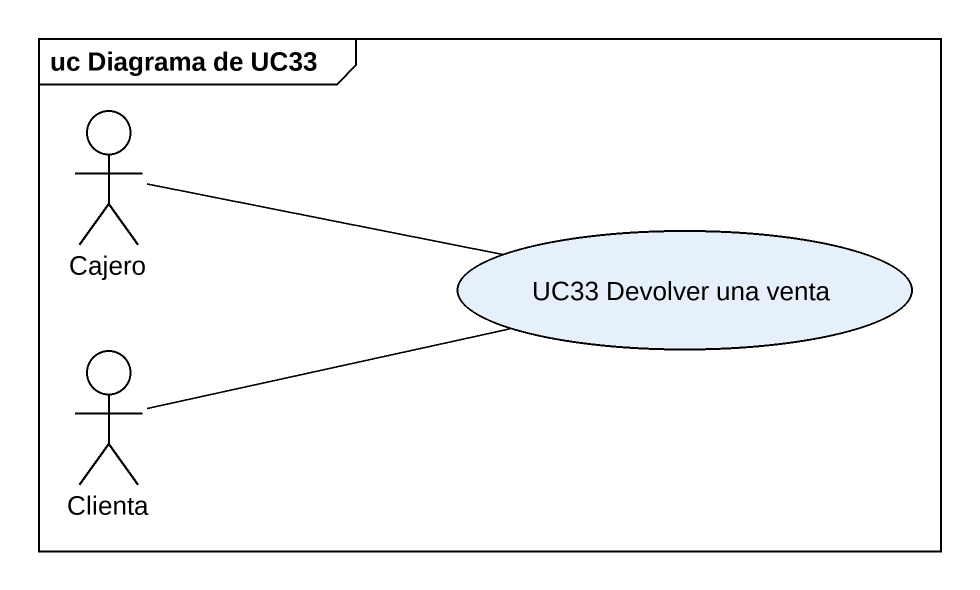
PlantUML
@startuml
mainframe uc Diagrama de UC33
actor Cajero
usecase "UC33 Devolver una venta" as UC33_Devolver_una_venta
actor Clienta
Cajero -right- UC33_Devolver_una_venta
Clienta -right- UC33_Devolver_una_venta
@enduml
